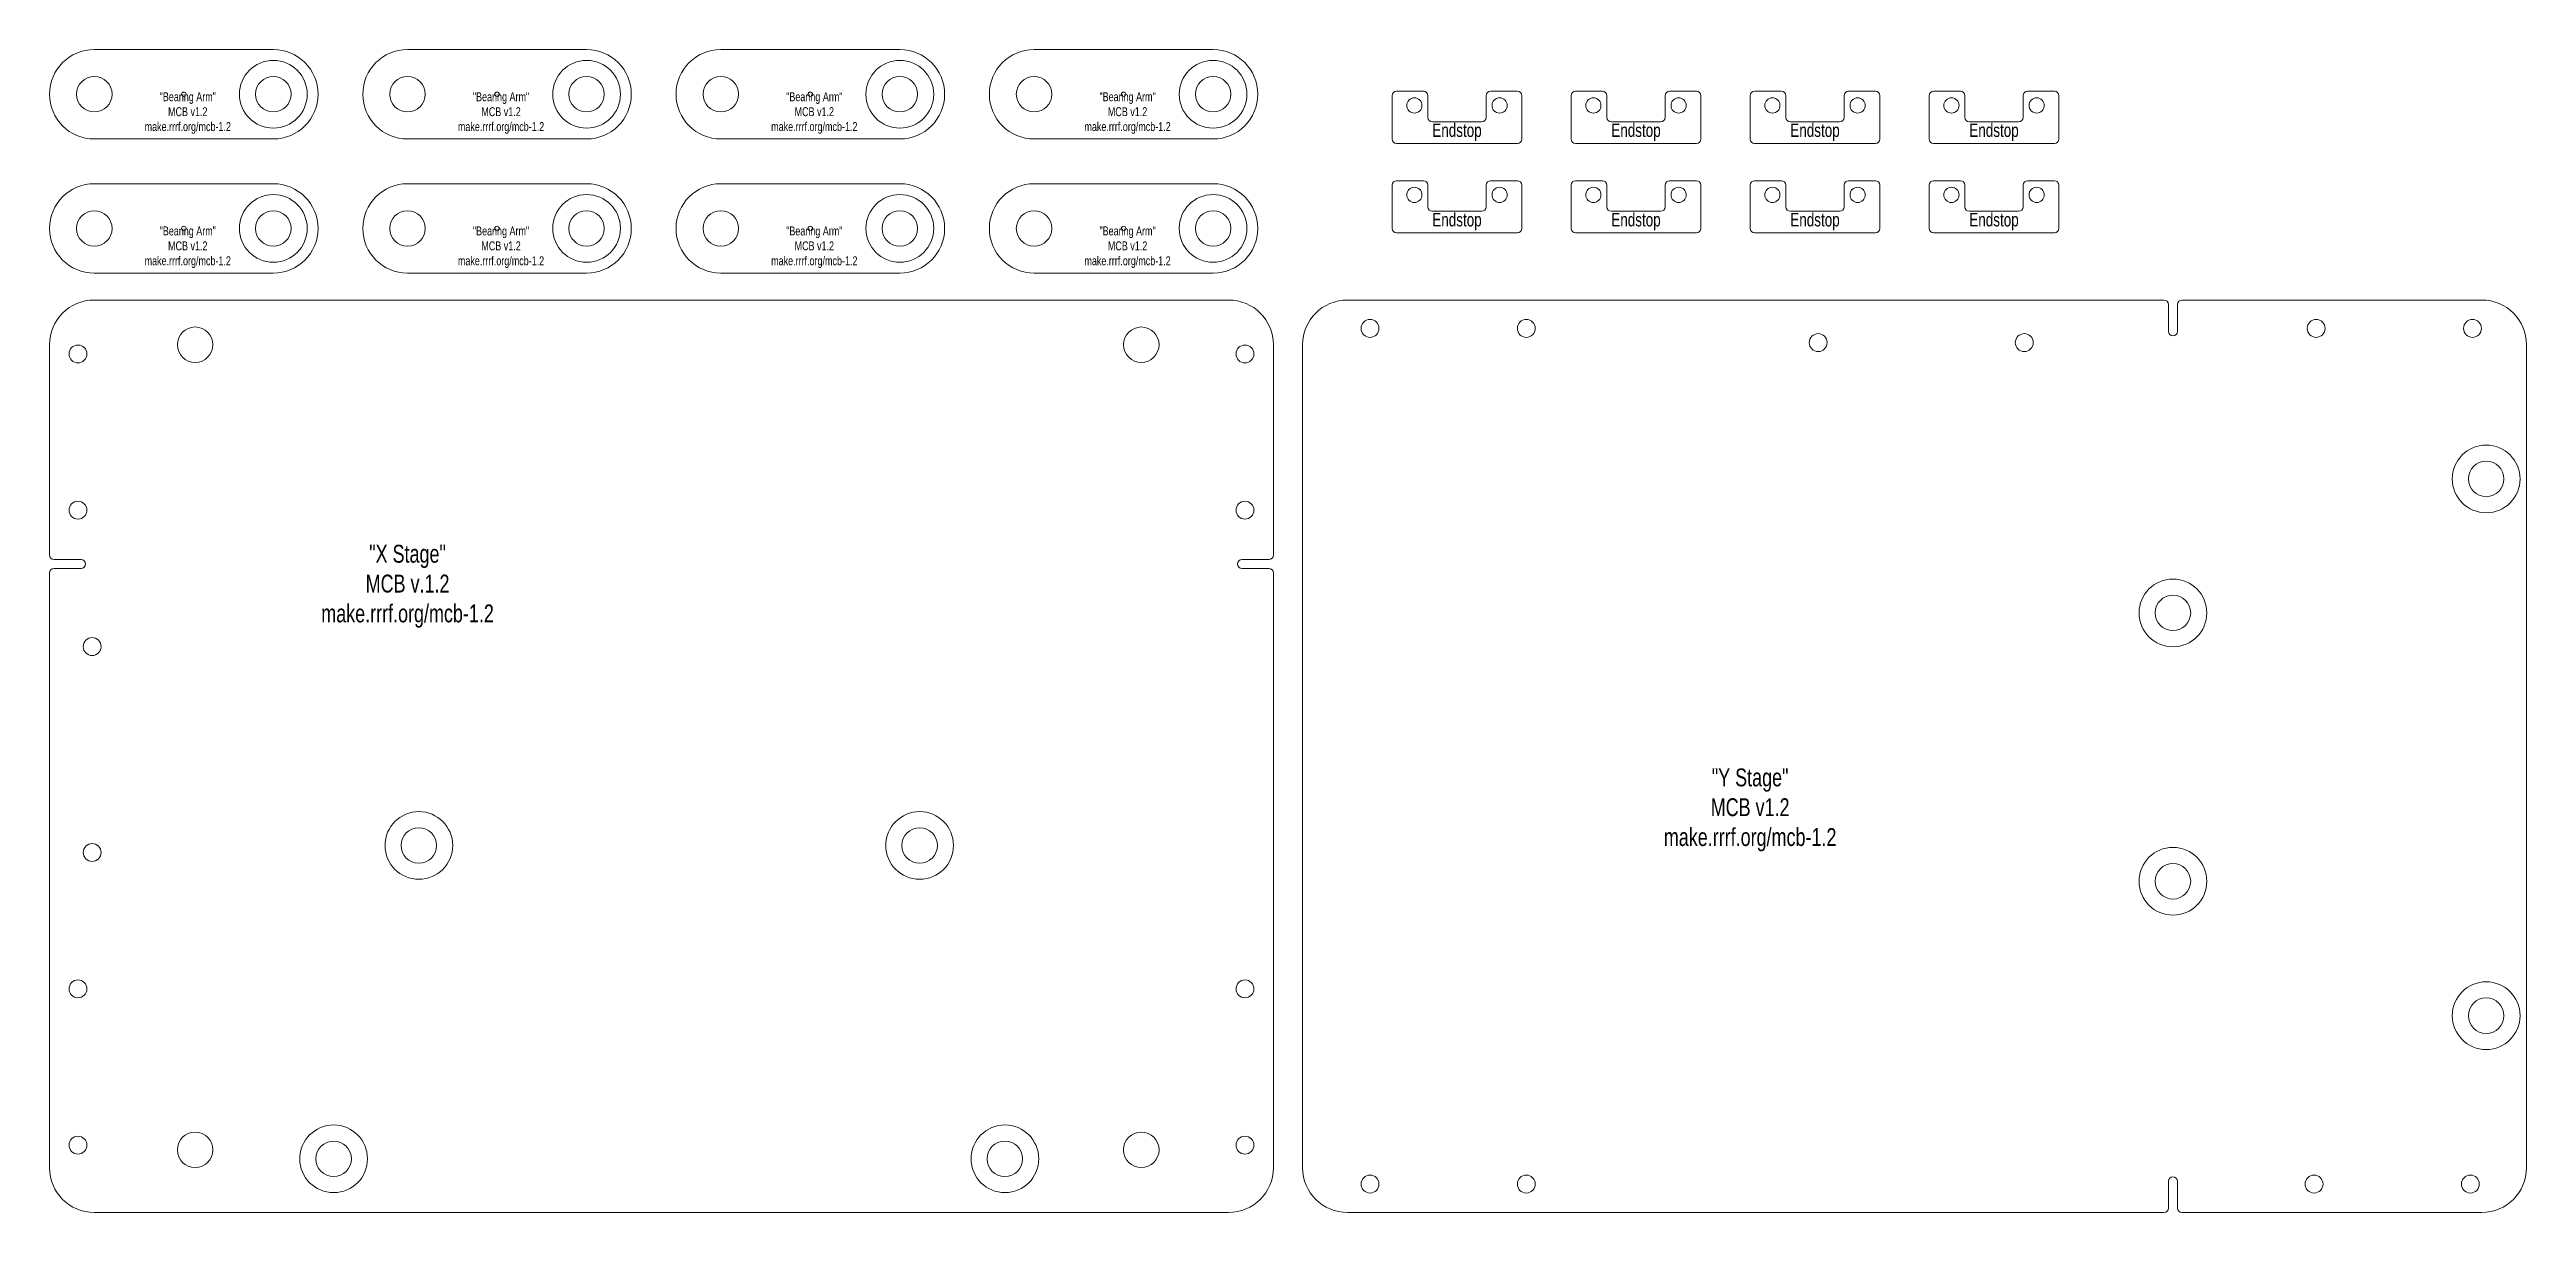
# Model space of a CAD drawing. Header units: millimetres. Extents: x 10 to 563, y 10 to 270.
import ezdxf

# ---------------------------------------------------------------- set-up
doc = ezdxf.new("R2010")
doc.units = ezdxf.units.MM
doc.layers.get('0').update_dxf_attribs({"linetype": 'CONTINUOUS', "lineweight": 0})
doc.layers.add('Text', color=4, linetype='CONTINUOUS', lineweight=0)
doc.styles.get("Standard").update_dxf_attribs({"font": 'txt', "width": 0.75})

msp = doc.modelspace()

# ---------------------------------------------------------------- linework, layer by layer
for p, q in [((20, 270), (60, 270)), ((90, 270), (130, 270)), ((160, 270), (200, 270)), ((230, 270), (270, 270)), ((317, 260.675), (311, 260.675)), ((332, 260.675), (338, 260.675)), ((357, 260.675), (351, 260.675)), ((372, 260.675), (378, 260.675)), ((397, 260.675), (391, 260.675)), ((412, 260.675), (418, 260.675)), ((437, 260.675), (431, 260.675)), ((452, 260.675), (458, 260.675)), ((310, 259.675), (310, 250)), ((318, 254.825), (318, 259.675)), ((331, 254.825), (331, 259.675)), ((339, 259.675), (339, 250)), ((350, 259.675), (350, 250)), ((358, 254.825), (358, 259.675)), ((371, 254.825), (371, 259.675)), ((379, 259.675), (379, 250)), ((390, 259.675), (390, 250)), ((398, 254.825), (398, 259.675)), ((411, 254.825), (411, 259.675)), ((419, 259.675), (419, 250)), ((430, 259.675), (430, 250)), ((438, 254.825), (438, 259.675)), ((451, 254.825), (451, 259.675)), ((459, 259.675), (459, 250)), ((20, 250), (60, 250)), ((90, 250), (130, 250)), ((160, 250), (200, 250)), ((230, 250), (270, 250)), ((319, 253.825), (330, 253.825)), ((359, 253.825), (370, 253.825)), ((399, 253.825), (410, 253.825)), ((439, 253.825), (450, 253.825)), ((311, 249), (338, 249)), ((351, 249), (378, 249)), ((391, 249), (418, 249)), ((431, 249), (458, 249)), ((20, 240), (60, 240)), ((90, 240), (130, 240)), ((160, 240), (200, 240)), ((230, 240), (270, 240)), ((310, 239.675), (310, 230)), ((317, 240.675), (311, 240.675)), ((318, 234.825), (318, 239.675)), ((331, 234.825), (331, 239.675)), ((332, 240.675), (338, 240.675)), ((339, 239.675), (339, 230)), ((350, 239.675), (350, 230)), ((357, 240.675), (351, 240.675)), ((358, 234.825), (358, 239.675)), ((371, 234.825), (371, 239.675)), ((372, 240.675), (378, 240.675)), ((379, 239.675), (379, 230)), ((390, 239.675), (390, 230)), ((397, 240.675), (391, 240.675)), ((398, 234.825), (398, 239.675)), ((411, 234.825), (411, 239.675)), ((412, 240.675), (418, 240.675)), ((419, 239.675), (419, 230)), ((430, 239.675), (430, 230)), ((437, 240.675), (431, 240.675)), ((438, 234.825), (438, 239.675)), ((451, 234.825), (451, 239.675)), ((452, 240.675), (458, 240.675)), ((459, 239.675), (459, 230)), ((319, 233.825), (330, 233.825)), ((359, 233.825), (370, 233.825)), ((399, 233.825), (410, 233.825)), ((439, 233.825), (450, 233.825)), ((311, 229), (338, 229)), ((351, 229), (378, 229)), ((391, 229), (418, 229)), ((431, 229), (458, 229)), ((20, 220), (60, 220)), ((90, 220), (130, 220)), ((160, 220), (200, 220)), ((230, 220), (270, 220)), ((20, 214), (273.475, 214)), ((300, 214), (482.475, 214)), ((483.475, 213), (483.475, 207)), ((485.475, 213), (485.475, 207)), ((486.475, 214), (553.475, 214)), ((484.475, 206), (484.475, 206)), ((10, 204), (10, 157)), ((283.475, 204), (283.475, 157)), ((290, 204), (290, 20)), ((563.475, 204), (563.475, 20)), ((11, 156), (17.035, 156)), ((18.035, 155), (18.035, 155)), ((275.475, 155), (275.475, 155)), ((282.475, 156), (276.475, 156)), ((10, 153), (10, 20)), ((11, 154), (17.035, 154)), ((282.475, 154), (276.475, 154)), ((283.475, 153), (283.475, 20)), ((483.475, 17), (483.475, 11)), ((484.475, 18), (484.475, 18)), ((485.475, 11), (485.475, 17)), ((273.475, 10), (20, 10)), ((300, 10), (482.475, 10)), ((486.475, 10), (553.475, 10))]:
    msp.add_line(p, q)
for centre, radius in [((20, 260), 3.9688), ((40, 260), 0.5), ((60, 260), 3.9688), ((90, 260), 3.9688), ((110, 260), 0.5), ((130, 260), 3.9688), ((160, 260), 3.9688), ((180, 260), 0.5), ((200, 260), 3.9688), ((230, 260), 3.9688), ((250, 260), 0.5), ((270, 260), 3.9688), ((314.975, 257.5), 1.7), ((334.025, 257.5), 1.7), ((354.975, 257.5), 1.7), ((374.025, 257.5), 1.7), ((394.975, 257.5), 1.7), ((414.025, 257.5), 1.7), ((434.975, 257.5), 1.7), ((454.025, 257.5), 1.7), ((314.975, 237.5), 1.7), ((334.025, 237.5), 1.7), ((354.975, 237.5), 1.7), ((374.025, 237.5), 1.7), ((394.975, 237.5), 1.7), ((414.025, 237.5), 1.7), ((434.975, 237.5), 1.7), ((454.025, 237.5), 1.7), ((20, 230), 3.9688), ((60, 230), 3.9688), ((90, 230), 3.9688), ((130, 230), 3.9688), ((160, 230), 3.9688), ((200, 230), 3.9688), ((230, 230), 3.9688), ((270, 230), 3.9688), ((40, 230), 0.5), ((110, 230), 0.5), ((180, 230), 0.5), ((250, 230), 0.5), ((42.525, 204), 3.9688), ((253.95, 204), 3.9688), ((305.0625, 207.65), 2), ((339.9875, 207.65), 2), ((405.2188, 204.475), 2), ((451.2563, 204.475), 2), ((516.4875, 207.65), 2), ((551.4125, 207.65), 2), ((16.35, 201.9375), 2), ((277.125, 201.9375), 2), ((554.475, 174), 3.97), ((16.35, 167.0125), 2), ((277.125, 167.0125), 2), ((484.475, 144.0477), 3.97), ((19.525, 136.5188), 2), ((92.525, 92.05), 3.9688), ((204.425, 92.05), 3.9688), ((19.525, 90.4813), 2), ((484.475, 84.0477), 3.97), ((16.35, 59.9875), 2), ((277.125, 59.9875), 2), ((554.475, 54), 3.97), ((42.525, 24), 3.9688), ((253.95, 24), 3.9688), ((16.35, 25.0625), 2), ((73.475, 22), 3.9688), ((223.475, 22), 3.9688), ((277.125, 25.0625), 2), ((305.0625, 16.35), 2), ((339.9875, 16.35), 2), ((516.0125, 16.35), 2), ((550.9375, 16.35), 2)]:
    msp.add_circle(centre, radius)
for centre, radius, start, end in [((20, 260), 10, 90, 270), ((60, 260), 10, 270, 90), ((90, 260), 10, 90, 270), ((130, 260), 10, 270, 90), ((160, 260), 10, 90, 270), ((200, 260), 10, 270, 90), ((230, 260), 10, 90, 270), ((270, 260), 10, 270, 90), ((311, 259.675), 1, 90, 180), ((317, 259.675), 1, 0, 90), ((332, 259.675), 1, 90, 180), ((338, 259.675), 1, 0, 90), ((351, 259.675), 1, 90, 180), ((357, 259.675), 1, 0, 90), ((372, 259.675), 1, 90, 180), ((378, 259.675), 1, 0, 90), ((391, 259.675), 1, 90, 180), ((397, 259.675), 1, 0, 90), ((412, 259.675), 1, 90, 180), ((418, 259.675), 1, 0, 90), ((431, 259.675), 1, 90, 180), ((437, 259.675), 1, 0, 90), ((452, 259.675), 1, 90, 180), ((458, 259.675), 1, 0, 90), ((319, 254.825), 1, 180, 270), ((330, 254.825), 1, 270, 0), ((359, 254.825), 1, 180, 270), ((370, 254.825), 1, 270, 0), ((399, 254.825), 1, 180, 270), ((410, 254.825), 1, 270, 0), ((439, 254.825), 1, 180, 270), ((450, 254.825), 1, 270, 0), ((311, 250), 1, 180, 270), ((338, 250), 1, 270, 0), ((351, 250), 1, 180, 270), ((378, 250), 1, 270, 0), ((391, 250), 1, 180, 270), ((418, 250), 1, 270, 0), ((431, 250), 1, 180, 270), ((458, 250), 1, 270, 0), ((20, 230), 10, 90, 270), ((60, 230), 10, 270, 90), ((90, 230), 10, 90, 270), ((130, 230), 10, 270, 90), ((160, 230), 10, 90, 270), ((200, 230), 10, 270, 90), ((230, 230), 10, 90, 270), ((270, 230), 10, 270, 90), ((311, 239.675), 1, 90, 180), ((317, 239.675), 1, 0, 90), ((332, 239.675), 1, 90, 180), ((338, 239.675), 1, 0, 90), ((351, 239.675), 1, 90, 180), ((357, 239.675), 1, 0, 90), ((372, 239.675), 1, 90, 180), ((378, 239.675), 1, 0, 90), ((391, 239.675), 1, 90, 180), ((397, 239.675), 1, 0, 90), ((412, 239.675), 1, 90, 180), ((418, 239.675), 1, 0, 90), ((431, 239.675), 1, 90, 180), ((437, 239.675), 1, 0, 90), ((452, 239.675), 1, 90, 180), ((458, 239.675), 1, 0, 90), ((319, 234.825), 1, 180, 270), ((330, 234.825), 1, 270, 0), ((359, 234.825), 1, 180, 270), ((370, 234.825), 1, 270, 0), ((399, 234.825), 1, 180, 270), ((410, 234.825), 1, 270, 0), ((439, 234.825), 1, 180, 270), ((450, 234.825), 1, 270, 0), ((311, 230), 1, 180, 270), ((338, 230), 1, 270, 0), ((351, 230), 1, 180, 270), ((378, 230), 1, 270, 0), ((391, 230), 1, 180, 270), ((418, 230), 1, 270, 0), ((431, 230), 1, 180, 270), ((458, 230), 1, 270, 0), ((20, 204), 10, 90, 180), ((273.475, 204), 10, 0, 90), ((300, 204), 10, 90, 180), ((482.475, 213), 1, 0, 90), ((486.475, 213), 1, 90, 180), ((553.475, 204), 10, 0, 90), ((484.475, 207), 1, 180, 270), ((484.475, 207), 1, 270, 0), ((11, 157), 1, 180, 270), ((17.035, 155), 1, 0, 90), ((17.035, 155), 1, 270, 0), ((276.475, 155), 1, 90, 180), ((276.475, 155), 1, 180, 270), ((282.475, 157), 1, 270, 0), ((11, 153), 1, 90, 180), ((282.475, 153), 1, 0, 90), ((20, 20), 10, 180, 270), ((273.475, 20), 10, 270, 0), ((300, 20), 10, 180, 270), ((484.475, 17), 1, 90, 180), ((484.475, 17), 1, 0, 90), ((553.475, 20), 10, 270, 0), ((482.475, 11), 1, 270, 0), ((486.475, 11), 1, 180, 270)]:
    msp.add_arc(centre, radius, start, end)
at = {"layer": 'Text'}
for centre, radius in [((60, 260), 7.57), ((130, 260), 7.57), ((200, 260), 7.57), ((270, 260), 7.57), ((60, 230), 7.57), ((130, 230), 7.57), ((200, 230), 7.57), ((270, 230), 7.57), ((554.475, 174), 7.57), ((484.475, 144.0477), 7.57), ((92.525, 92.05), 7.565), ((204.425, 92.05), 7.565), ((484.475, 84.0477), 7.57), ((554.475, 54), 7.57), ((73.475, 22), 7.565), ((223.475, 22), 7.565)]:
    msp.add_circle(centre, radius, dxfattribs=at)

# ---------------------------------------------------------------- texts
at = {"layer": 'Text', "width": 100, "attachment_point": 5}
for s, insert, char_height in [('"Bearing\\~Arm"\\PMCB\\~v1.2\\Pmake.rrrf.org/mcb-1.2', (40.8889, 255.8), 2), ('"Bearing\\~Arm"\\PMCB\\~v1.2\\Pmake.rrrf.org/mcb-1.2', (110.8889, 255.8), 2), ('"Bearing\\~Arm"\\PMCB\\~v1.2\\Pmake.rrrf.org/mcb-1.2', (180.8889, 255.8), 2), ('"Bearing\\~Arm"\\PMCB\\~v1.2\\Pmake.rrrf.org/mcb-1.2', (250.8889, 255.8), 2), ('Endstop', (324.5, 251.5), 3), ('Endstop', (364.5, 251.5), 3), ('Endstop', (404.5, 251.5), 3), ('Endstop', (444.5, 251.5), 3), ('Endstop', (324.5, 231.5), 3), ('Endstop', (364.5, 231.5), 3), ('Endstop', (404.5, 231.5), 3), ('Endstop', (444.5, 231.5), 3), ('"Bearing\\~Arm"\\PMCB\\~v1.2\\Pmake.rrrf.org/mcb-1.2', (40.8889, 225.8), 2), ('"Bearing\\~Arm"\\PMCB\\~v1.2\\Pmake.rrrf.org/mcb-1.2', (110.8889, 225.8), 2), ('"Bearing\\~Arm"\\PMCB\\~v1.2\\Pmake.rrrf.org/mcb-1.2', (180.8889, 225.8), 2), ('"Bearing\\~Arm"\\PMCB\\~v1.2\\Pmake.rrrf.org/mcb-1.2', (250.8889, 225.8), 2), ('"X\\~Stage"\\PMCB\\~v.1.2\\Pmake.rrrf.org/mcb-1.2\\P', (90, 150), 4), ('"Y\\~Stage"\\PMCB\\~v1.2\\Pmake.rrrf.org/mcb-1.2', (390, 100), 4)]:
    msp.add_mtext(s, dxfattribs=dict(at, insert=insert, char_height=char_height))

doc.saveas('drawing.dxf')
